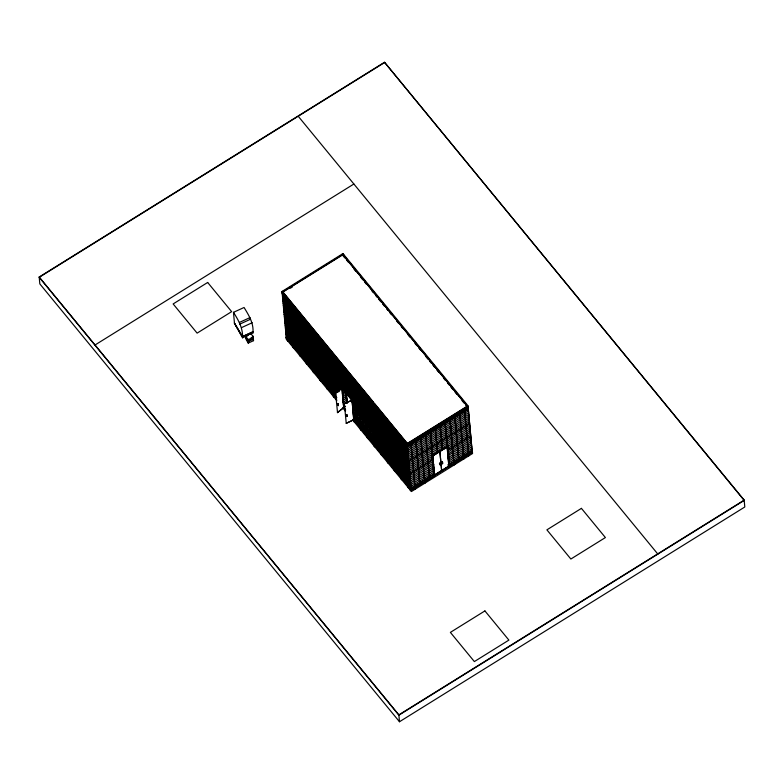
<?xml version="1.0" encoding="UTF-8"?>
<svg xmlns="http://www.w3.org/2000/svg" width="784" height="784" viewBox="0 0 784 784"><rect width="100%" height="100%" fill="white"/><g stroke="black" fill="none" stroke-linecap="round" stroke-linejoin="round"><path stroke-width="1.18" d="M432.621 457.111L432.709 458.032M433.405 465.706L433.513 464.677L410.414 479.23L353.231 409.15M434.022 472.438L434.101 473.35M337.522 412.698L335.63 393.098L342.157 387.884L344.049 407.494L337.404 412.59L343.931 407.376L342.157 387.884M335.63 393.098L342.275 387.992M337.453 403.691L338.355 403.907L338.267 405.612L337.953 403.917M337.982 404.044L338.267 405.612M338.355 403.907L337.561 403.652M338.09 405.436L337.551 404.76L338.267 404.975M338.1 405.269L337.845 404.583M245.862 336.806L250.478 333.494L253.261 336.405L253.418 338.198L248.793 341.51L246.019 338.6L245.862 336.806L248.636 339.717L248.793 341.51M248.636 339.717L253.261 336.405M39.2 277.007L384.513 62.259L744.173 500.114L744.8 506.993L399.487 721.741L39.827 283.886L39.2 277.007L398.86 714.861L399.487 721.741M297.234 116.865L39.229 277.311L398.889 715.175L744.202 500.417L384.513 62.259M384.542 62.563L298.214 116.248L657.874 554.112M281.73 291.668L342.961 253.585L468.371 406.259L468.469 407.337L407.239 445.41L281.828 292.736L281.73 291.668L407.141 444.342L407.239 445.41M281.828 292.736L282.348 291.285L407.758 443.96L407.856 445.028L407.327 443.44L467.333 406.122L467.382 406.661M290.374 288.208L292.403 286.954M336.865 400.702L286.14 338.943L286.003 337.414L286.973 336.816M354.309 420.547L352.486 400.487L341.393 387.159L352.516 400.869M342.275 391.481L344.95 389.795M342.598 395.077L346.175 392.823M342.765 396.871L346.332 394.626M342.922 398.664L346.499 396.42M343.088 400.467L346.665 398.213M343.255 402.261L346.822 400.007M343.412 404.054L346.989 401.81M352.055 399.967L353.78 420.087L349.801 375.105M345.538 406.318L343.725 407.455L345.166 409.219M407.141 444.342L468.371 406.259M432.739 428.77L434.61 427.603M457.905 413.119L459.806 411.933M461.707 410.747L463.618 409.562M353.133 419.156L411.326 489.99L472.429 451.986L472.566 453.515L411.463 491.519L407.308 445.106L445.038 421.674L449.173 466.647L472.242 452.192L468.156 407.288L449.908 418.646L453.936 463.52M446.008 421.067L448.928 419.244M449.34 420.44L450.32 419.822L449.34 420.479M282.358 294.568L407.474 446.9L468.264 409.072M407.474 446.9L468.273 409.091M407.631 448.673L282.524 296.362L407.631 448.703L468.43 410.865M420.44 442.254L421.429 441.637M439.922 430.132L440.912 429.514M459.414 418.019L460.394 417.353M468.597 412.658L407.798 450.496L282.681 298.165M468.754 414.462L407.964 452.29L282.848 299.958M430.514 439.785L431.494 439.167M441.235 433.062L440.245 433.679M449.996 427.662L450.986 427.055M468.92 416.255L408.121 454.083L283.014 301.752M469.087 418.048L408.288 455.886L283.171 303.545M421.096 449.438L422.076 448.771M430.837 443.372L431.827 442.764M440.579 437.315L441.568 436.698M450.32 431.259L451.31 430.641M408.444 457.66L283.338 305.348L408.454 457.68L469.244 419.842M469.41 421.645L408.611 459.473L283.504 307.142M432.151 446.312L431.161 446.968L432.151 446.351M460.394 428.789L461.374 428.172M408.778 461.247L469.577 423.438L408.778 461.266L283.661 308.935M469.734 425.232L408.944 463.07L283.828 310.729M421.743 456.621L422.733 456.004M450.976 438.442L451.956 437.786M469.9 427.025L409.101 464.863L283.994 312.532M409.268 466.637L284.151 314.325L409.268 466.656L470.067 428.828M422.076 460.208L423.056 459.6M431.817 454.152L432.797 453.495M441.559 448.095L442.548 447.478M461.041 435.973L462.031 435.316M470.233 430.622L409.434 468.45L284.318 316.119M432.062 455.974L447.968 446.204L432.062 455.974L433.895 476.035M470.39 432.415L409.591 470.253L284.484 317.912M432.141 457.699L433.131 457.082L432.141 457.738M451.623 445.577L452.613 444.969L451.633 445.626M432.817 457.68L409.758 472.046L352.3 402.074M447.497 448.575L470.557 434.209M409.914 473.82L432.984 459.473L409.924 473.84L352.457 403.868M447.654 450.349L470.723 436.012L447.654 450.369M422.733 467.391L423.713 466.735M451.956 449.212L452.946 448.605M461.698 443.156L462.678 442.499M433.14 461.276L410.081 475.633L352.624 405.661M447.821 452.172L470.88 437.805M433.307 463.07L410.248 477.436L352.79 407.455M447.987 453.965L471.047 439.599M432.797 464.922L433.787 464.314M452.28 452.809L453.27 452.192M471.213 441.392L448.036 455.641M433.63 466.656L410.571 481.023L353.114 411.051M448.311 457.552L471.37 443.195M440.334 463.491L439.657 462.903L440.481 463.364L440.383 465.039L440.481 463.364M441.853 461.894L442.205 462.325C442.725 461.384 442.294 465.177 442.49 463.128M440.324 463.344L440.383 465.039M423.38 474.575L424.369 473.967M441.951 462.962L442.303 463.403M452.613 456.396L453.593 455.788M433.797 468.46L410.738 482.817L353.28 412.845M440.216 464.54L439.951 463.854L440.628 464.892M448.477 459.355L471.537 444.989M440.432 464.569L439.403 463.53M440.226 464.853L440.334 463.177M433.964 470.253L410.904 484.62L353.437 414.638M448.644 461.149L471.703 446.782M462.678 453.887L463.667 453.27M423.713 478.171L424.693 477.554M433.454 472.105L434.434 471.498M462.678 453.936L463.667 453.319M434.12 472.046L411.061 486.413L353.604 416.441M448.801 462.942L471.86 448.575M411.228 488.187L434.287 473.84L411.228 488.207L353.77 418.235M448.918 466.215L434.307 475.114L448.82 466.088L447.096 447.135M434.483 475.418L449.085 466.343L447.821 464.804M430.426 430.73L434.571 475.731L411.384 490.039L353.809 419.94M398.86 714.861L744.173 500.114M353.457 413.609L354.005 419.646L346.234 423.331L344.372 403.701L352.153 400.016L352.418 402.594M352.232 400.154L344.372 403.701M346.352 414.491L347.067 414.883L346.42 414.471M346.714 414.942L347.077 416.206M346.45 415.559L347.038 416.069M347.028 415.912L346.518 415.54M233.475 312.336L244.069 307.485C248.646 315.041 253.457 322.528 253.026 331.701L242.442 336.561L234.455 323.116L233.475 312.336C238.454 320.195 243.05 328.173 242.54 337.806L247.901 335.346M239.463 322.42L250.047 317.569M239.63 324.213L250.214 319.362M241.619 327.575L252.213 322.724M250.576 334.111L253.261 332.886L253.163 331.789L242.442 336.699L234.318 323.028L242.54 337.806M248.067 341.295L253.369 338.864L253.526 340.658L248.234 343.088L246.245 339.727L246.078 337.933L248.067 341.295L248.234 343.088M344.98 256.995L342.961 253.585M346.156 258.426L348.184 260.886M350.027 263.14L352.016 265.56M353.123 266.913L355.446 269.735M356.994 271.617L363.188 279.163M363.962 280.104L377.898 297.067M378.897 298.283L380.171 299.841M382.092 302.173L383.376 303.731M389.129 310.738L390.412 312.297M407.317 332.877L408.866 334.768M411.188 337.59L412.737 339.472M414.285 341.363L416.608 344.186M418.156 346.077L419.705 347.959M422.027 350.781L439.824 372.459M440.314 373.057L442.235 375.399M443.519 376.957L445.439 379.289M447.997 382.406L449.271 383.964M450.555 385.522L453.113 388.639M454.397 390.197L455.671 391.755M458.238 394.871L460.149 397.204M461.433 398.762L463.354 401.104M342.873 255.564L344.764 257.867M346.675 260.18L348.635 262.581M353.966 269.059L355.779 271.284M361.003 277.634L362.806 279.819M364.893 282.367L366.442 284.259M371.734 290.697L373.409 292.736M375.614 295.421L377.035 297.156M378.829 299.331L380.848 301.791M382.7 304.045L384.67 306.456M386.59 308.788L387.874 310.346M389.668 312.532L391.481 314.737M396.792 321.205L398.752 323.586M401.232 326.614L402.829 328.555M408.19 335.072L409.797 337.032M415.02 343.402L416.892 345.675M418.823 348.018L420.636 350.223M426.055 356.828L427.937 359.111M429.701 361.267L431.131 363.002M433.023 365.305L434.767 367.441M436.884 370.019L438.57 372.057M443.852 378.505L445.4 380.387M447.684 383.16L449.203 385.003M450.82 386.982L452.995 389.628M455.053 392.137L456.798 394.254M462.109 400.722L463.981 403.005M465.931 405.377L467.852 407.719L467.754 406.651L342.343 253.967L342.392 254.506M467.646 453.309L468.548 454.406M447.938 446.508L432.102 456.357M446.694 446.125L447.331 446.89M439.844 451.261L441.715 470.694M449.722 466.186L447.899 446.125M432.072 455.132L432.719 455.984M434.571 475.731L430.367 430.769M373.184 402.133L282.808 292.109L342.804 254.8L467.352 406.435L407.357 443.744L374.615 403.887M298.704 312.14L300.252 314.031M342.588 365.579L343.872 367.137M352.741 377.937L354.26 379.789M362.953 390.363L364.501 392.255M285.523 296.901L282.142 292.775L286.278 337.669M286.199 297.724L314.639 332.298M325.438 345.489L315.972 333.955L320.107 378.848M341.001 364.433L368.764 398.184M379.564 411.375L370.087 399.84L374.223 444.734M395.116 430.318L407.298 445.145M289.071 302.163L289.757 303.036M302.595 318.627L303.281 319.509M309.366 326.908L310.052 327.751M322.89 343.343L323.576 344.215M329.652 351.575L330.348 352.457M343.186 368.049L343.872 368.921M356.72 384.513L357.406 385.395M363.482 392.804L364.168 393.637M377.016 409.228L377.702 410.101M383.778 417.46L384.464 418.342M397.302 433.934L397.998 434.816M296.156 313.982L296.842 314.825L296.166 314.031M310.376 331.289L309.69 330.456L310.376 331.338M329.986 355.162L330.672 356.005L329.986 355.211M363.805 396.341L364.491 397.184M384.101 421.057L384.787 421.89L384.111 421.096M390.863 429.289L391.559 430.171L390.873 429.338M363.815 396.39L364.501 397.223M289.717 309.347L290.413 310.219M303.251 325.811L303.937 326.693M316.775 342.285L317.471 343.167M323.547 350.526L324.233 351.399M337.071 366.99L337.767 367.872M343.843 375.232L344.529 376.104M357.367 391.706L358.063 392.578M364.139 399.938L364.825 400.82M377.663 416.412L378.358 417.284M391.196 432.876L391.882 433.758M397.958 441.118L398.644 442M290.051 312.934L290.737 313.816M296.813 321.166L297.499 322.048M310.346 337.639L311.032 338.521M317.108 345.881L317.794 346.714M330.632 362.345L331.328 363.227M344.166 378.819L344.852 379.701M350.928 387.061L351.614 387.894M364.462 403.525L365.148 404.407M371.224 411.767L371.91 412.6M384.758 428.24L385.444 429.113M398.282 444.704L398.978 445.586M405.054 452.946L405.74 453.828M297.136 324.762L297.832 325.644M303.908 332.994L304.594 333.876M317.432 349.468L318.118 350.35M324.194 357.71L324.89 358.582M337.728 374.174L338.414 375.056M351.261 390.648L351.947 391.53M358.023 398.889L358.709 399.762M371.557 415.353L372.243 416.235M378.319 423.595L379.005 424.467M391.853 440.059L392.539 440.941M290.697 320.117L291.393 320.999M304.231 336.591L304.917 337.473M310.993 344.823L311.689 345.705M324.527 361.297L325.213 362.179M331.289 369.529L331.975 370.371M344.823 386.002L345.509 386.884M365.119 410.708L365.805 411.59M378.643 427.182L379.338 428.064M385.414 435.424L386.091 436.257M398.938 451.888L399.634 452.77M318.088 356.651L318.774 357.484M338.384 381.357L339.07 382.239L338.384 381.406M352.594 398.664L351.908 397.831L352.604 398.713M372.204 422.537L372.89 423.37L372.214 422.586M386.424 439.844L385.738 439.011L386.424 439.893M406.034 463.716L406.72 464.549M318.088 356.7L318.774 357.533M358.68 406.112L359.366 406.945M406.034 463.765L406.72 464.598M291.354 327.3L292.04 328.182M304.888 343.774L305.574 344.656M311.65 352.006L312.336 352.839M325.184 368.48L325.87 369.362M338.708 384.954L339.394 385.836M359.003 409.66L359.689 410.542M365.765 417.892L366.451 418.734M379.299 434.365L379.985 435.247M392.833 450.839L393.519 451.721M399.595 459.071L400.281 459.953M284.641 319.715L341.442 388.874M284.808 321.509L340.932 389.854M291.677 330.897L292.373 331.769M298.449 339.129L299.135 340.011M311.973 355.603L312.669 356.485M318.745 363.835L319.431 364.717M332.269 380.309L332.965 381.191M352.565 405.014L353.251 405.896M366.099 421.488L366.785 422.37M372.861 429.72L373.547 430.602M386.394 446.194L387.08 447.076M406.69 470.9L407.376 471.782M284.974 323.302L339.051 389.158M285.141 325.095L339.217 390.961M305.535 350.958L306.23 351.84M319.068 367.431L319.754 368.304M325.83 375.663L326.516 376.496M359.66 416.843L360.346 417.725M373.184 433.317L373.88 434.199M379.956 441.549L380.642 442.431M393.48 458.023L394.176 458.905M285.298 326.899L338.708 391.941M285.464 328.692L337.541 392.108M292.334 338.08L293.02 338.953M312.63 362.786L313.316 363.668M326.164 379.26L326.85 380.132M332.926 387.492L333.612 388.374M366.745 428.672L367.441 429.554M380.279 445.145L380.965 446.027M387.041 453.377L387.737 454.259M400.575 469.851L401.261 470.733M285.631 330.485L336.326 392.225M285.788 332.279L335.817 393.205M299.429 349.899L300.115 350.781M319.725 374.615L320.411 375.487M353.545 415.794L354.241 416.667M373.841 440.5L374.527 441.382M380.603 448.732L381.298 449.614M394.136 465.206L394.822 466.088M407.67 481.68L408.356 482.562M285.954 334.082L335.983 395.009M286.121 335.875L336.816 397.615M286.229 337.679L336.287 398.625M286.003 337.414L336.728 399.174M343.216 407.219L345.675 410.071M342.833 407.964L345.46 411.169M352.526 419.773L411.463 491.519M353.966 419.577L346.234 423.331M347.204 416.412L346.665 415.461M252.036 338.139L253.526 340.658M468.107 407.298L472.193 452.172M464.53 409.522L468.685 455.935M464.53 458.405L463.295 459.179M459.659 412.551L463.677 457.464M454.789 415.579L458.875 460.453M454.73 415.618L458.807 460.492M454.779 464.471L453.554 465.235M450.653 423.419L449.663 424.026M444.979 421.674L449.007 466.627M442.215 443.881L441.225 444.45M440.177 424.663L442.401 449.83M442.558 462.07L442.695 463.599M442.401 461.884L442.45 463.756M439.834 451.074L441.617 470.763M435.296 427.701L437.521 452.858M431.171 435.581L430.181 436.149M434.111 467.901L433.121 468.469M425.555 433.758L429.583 478.671M425.555 482.64L424.32 483.414M420.685 436.786L424.712 481.699M415.814 439.814L419.901 484.688M415.755 439.853L419.842 484.728M415.206 487.57L415.344 489.098M410.943 442.842L415.02 487.775M410.669 490.647L409.816 489.598M408.523 488.04L407.67 486.991M403.966 441.039L408.052 485.913M403.927 440.99L408.003 485.864M400.546 436.874L404.671 481.797M401.761 479.798L400.908 478.759M397.155 432.758L401.281 477.681M393.823 428.691L397.9 473.565M397.86 473.507L393.774 428.632L380.24 412.198L384.376 457.092M394.999 471.566L394.136 470.518M390.393 424.516L394.519 469.44M387.012 420.4L391.138 465.324M388.237 463.324L387.374 462.286M383.67 416.333L387.757 461.208L383.631 416.284M381.465 455.092L380.612 454.054M376.859 408.043L380.995 452.976M353.878 184.015L94.893 345.078M373.527 403.985L377.604 448.85M373.478 403.927L377.565 448.801M374.703 446.86L373.85 445.812M366.716 395.695L370.842 440.618M367.941 438.619L367.079 437.58M367.461 436.502L363.374 391.628L367.422 436.453M359.954 387.453L364.08 432.386M361.169 430.387L360.317 429.338M356.573 383.337L360.699 428.27M342.833 255.182L342.775 254.496L282.779 291.805L282.838 292.491M357.308 424.144L353.231 379.27L357.269 424.095M354.407 422.145L353.555 421.106M352.663 404.818L353.182 410.591M346.42 370.989L348.753 396.155M346.293 392.764L347.263 402.996M346.224 392.686L347.165 403.103M346.087 394.215L346.518 398.938M346.097 395.459L346.41 398.997M343.078 366.922L345.372 392.039L343.039 366.863M346.675 414.805L346.94 416.539M343.813 407.768L339.658 362.747L326.115 346.312L330.25 391.206M342.245 392.402L342.569 395.94M343 400.663L343.431 405.387M336.277 358.631L339.256 390.991M332.886 354.515L336.365 392.255M334.111 397.439L333.259 396.4M329.505 350.399L333.631 395.322M327.349 389.207L326.487 388.158M322.743 342.157L326.869 387.09M319.362 338.041L323.488 382.964M320.578 380.965L319.725 379.926M312.6 329.809L316.726 374.732M313.816 372.733L312.963 371.694M309.21 325.683L313.335 370.616M305.829 321.567L309.954 366.5M307.054 364.501L306.191 363.453M302.448 317.451L306.573 362.375M299.067 313.335L303.192 358.259M300.292 356.259L299.429 355.221M295.686 309.219L299.811 354.143M292.305 305.094L296.43 350.027M293.52 348.027L292.667 346.979M288.914 300.978L293.049 345.911M285.533 296.862L289.659 341.785M288.042 341.354L287.189 340.315M207.672 282.465L173.137 303.937L197.117 333.131L231.643 311.65L207.672 282.465M345.117 391.588L342.432 393.254L345.117 391.608M440.579 425.879L439.599 426.545L440.588 425.928M441.892 440.245L440.902 440.863L441.892 440.294M472.027 450.379L448.967 464.716L472.027 450.398M581.424 508.365L546.889 529.847L570.87 559.031L605.395 537.559L581.424 508.365M484.914 610.912L450.379 632.384L474.359 661.578L508.894 640.107L484.914 610.912M317.138 339.531L316.452 338.698L317.138 339.57M337.434 364.237L336.748 363.404L337.434 364.237M350.967 380.71L350.281 379.877L350.967 380.75M371.253 405.416L370.577 404.583L371.263 405.465M405.083 446.596L404.397 445.763L405.083 446.645M298.479 332.779L297.793 331.946L298.479 332.828M332.298 373.958L331.612 373.125L332.308 374.007M393.186 448.085L392.5 447.252L393.196 448.125"/></g></svg>
